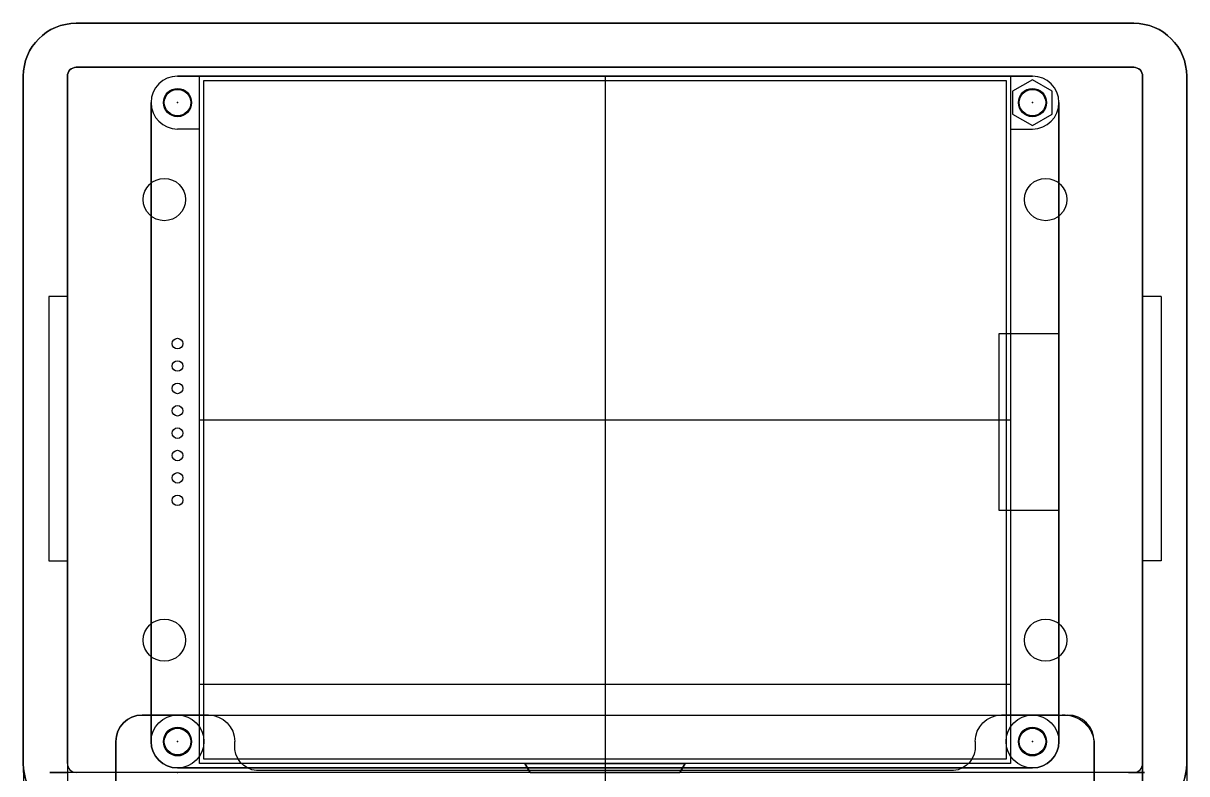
# Model space of a CAD drawing. Header units: centimetres. Extents: x -1.8 to 11.4, y -8.6 to 8.2.
# Drawn here: x -1.75 to 11.45, y -0.37 to 8.15 of the extents above; entities that cross this region are included whole.
import ezdxf

# ---------------------------------------------------------------- set-up
doc = ezdxf.new("R2010")
doc.units = ezdxf.units.CM
doc.header["$MEASUREMENT"] = 0
for name, color, linetype in [('digibaro v53_Sketch10', 7, 'Continuous'), ('digibaro v53_Sketch11', 7, 'Continuous'), ('digibaro_board v7_digibaro_v2', 7, 'Continuous'), ('Display_display_profile', 7, 'Continuous'), ('enclosure_box_profile', 7, 'Continuous'), ('enclosure_encoches', 7, 'Continuous'), ('enclosure_lip_profile', 7, 'Continuous'), ('enclosure_switches_cutout', 7, 'Continuous'), ('enclosure_usb_cutout', 7, 'Continuous'), ('PCB_board_profile', 7, 'Continuous')]:
    doc.layers.add(name, color=color, linetype=linetype)

# ---------------------------------------------------------------- blocks, each defined once
blk = doc.blocks.new('Display')
at = {"layer": 'Display_display_profile'}
for p, q in [((0, 7.55), (9.7, 7.55)), ((0.3, -0.2), (0.3, 7.5)), ((0.3, 7.5), (9.4, 7.5)), ((9.4, 7.5), (9.4, -0.2)), ((9.7, 7.51), (9.475, 7.38)), ((9.925, 7.38), (9.7, 7.51)), ((9.475, 7.38), (9.475, 7.12)), ((9.925, 7.12), (9.925, 7.38)), ((-0.3, 0), (-0.3, 7.25)), ((10, 7.25), (10, 0)), ((9.475, 7.12), (9.7, 6.99)), ((9.7, 6.99), (9.925, 7.12)), ((10, 4.625), (9.32, 4.625)), ((9.32, 4.625), (9.32, 2.625)), ((9.32, 2.625), (10, 2.625)), ((9.4, -0.2), (0.3, -0.2)), ((9.7, -0.3), (0, -0.3))]:
    blk.add_line(p, q, dxfattribs=at)
for centre, radius in [((0, 7.25), 0.15), ((9.7, 7.25), 0.15), ((0, 4.515), 0.06), ((0, 4.261), 0.06), ((0, 4.007), 0.06), ((0, 3.753), 0.06), ((0, 3.499), 0.06), ((0, 3.245), 0.06), ((0, 2.991), 0.06), ((0, 2.737), 0.06), ((0, 0), 0.15), ((9.7, 0), 0.15)]:
    blk.add_circle(centre, radius, dxfattribs=at)
for centre, start, end in [((0, 7.25), 90, 180), ((9.7, 7.25), 0, 90), ((0, 0), 180, 270), ((9.7, 0), 270, 0)]:
    blk.add_arc(centre, 0.3, start, end, dxfattribs=at)
for p in [(9.7, 7.25), (0, 0)]:
    blk.add_point(p, dxfattribs=at)
blk = doc.blocks.new('enclosure')
at = {"layer": 'enclosure_box_profile'}
for p, q in [((-1.15, 8.15, 0.16), (10.85, 8.15, 0.16)), ((-1.75, -0.25, 0.16), (-1.75, 7.55, 0.16)), ((-1.25, -0.25, 0.16), (-1.25, 7.55, 0.16)), ((-1.15, 7.65, 0.16), (10.85, 7.65, 0.16)), ((9.7, 7.55, 0.16), (0, 7.55, 0.16)), ((0.25, -0.25, 0.16), (0.25, 7.55, 0.16)), ((0.25, 7.55, 0.16), (9.45, 7.55, 0.16)), ((4.85, 7.55, 0.16), (4.85, -0.25, 0.16)), ((9.45, 7.55, 0.16), (9.45, -0.25, 0.16)), ((10.95, 7.55, 0.16), (10.95, -0.25, 0.16)), ((11.45, 7.55, 0.16), (11.45, -0.25, 0.16)), ((0.3, -0.2, 0.16), (0.3, 7.5, 0.16)), ((0.3, 7.5, 0.16), (9.4, 7.5, 0.16)), ((0.3, 7.5, 0.16), (9.4, 7.5, 0.16)), ((0.3, -0.2, 0.16), (0.3, 7.5, 0.16)), ((9.4, 7.5, 0.16), (9.4, -0.2, 0.16)), ((9.4, 7.5, 0.16), (9.4, -0.2, 0.16)), ((-0.3, 7.25, 0.16), (-0.3, 0, 0.16)), ((10, 0, 0.16), (10, 7.25, 0.16)), ((0.25, 3.65, 0.16), (9.45, 3.65, 0.16)), ((-1.25, -0.25, 0.16), (-1.25, -0.842, 0.16)), ((9.45, -0.25, 0.16), (0.25, -0.25, 0.16)), ((9.4, -0.2, 0.16), (0.3, -0.2, 0.16)), ((9.4, -0.2, 0.16), (0.3, -0.2, 0.16)), ((10.95, -0.25, 0.16), (10.95, -0.842, 0.16)), ((10.85, -0.35, 0.16), (-1.15, -0.35, 0.16)), ((0, -0.3, 0.16), (9.7, -0.3, 0.16)), ((10.85, -0.85, 0.16), (-1.15, -0.85, 0.16))]:
    blk.add_line(p, q, dxfattribs=at)
for centre, radius in [((0, 7.25, 0.16), 0.16), ((0, 7.25, 0.16), 0.15), ((9.7, 7.25, 0.16), 0.16), ((9.7, 7.25, 0.16), 0.15), ((-0.15, 6.15, 0.16), 0.24), ((9.85, 6.15, 0.16), 0.24), ((0, 4.515, 0.16), 0.06), ((0, 4.261, 0.16), 0.06), ((0, 4.007, 0.16), 0.06), ((0, 3.753, 0.16), 0.06), ((0, 3.499, 0.16), 0.06), ((0, 3.245, 0.16), 0.06), ((0, 2.991, 0.16), 0.06), ((0, 2.737, 0.16), 0.06), ((-0.15, 1.15, 0.16), 0.24), ((9.85, 1.15, 0.16), 0.24), ((0, 0, 0.16), 0.16), ((0, 0, 0.16), 0.15), ((9.7, 0, 0.16), 0.16), ((9.7, 0, 0.16), 0.15)]:
    blk.add_circle(centre, radius, dxfattribs=at)
for centre, radius, start, end in [((-1.15, 7.55, 0.16), 0.6, 90, 180), ((10.85, 7.55, 0.16), 0.6, 0, 90), ((-1.15, 7.55, 0.16), 0.1, 90, 180), ((0, 7.25, 0.16), 0.3, 90, 180), ((9.7, 7.25, 0.16), 0.3, 360, 90), ((10.85, 7.55, 0.16), 0.1, 360, 90), ((0, 0, 0.16), 0.3, 180, 270), ((9.7, 0, 0.16), 0.3, 270, 0), ((-1.15, -0.25, 0.16), 0.6, 180, 270), ((-1.15, -0.25, 0.16), 0.1, 180, 270), ((10.85, -0.25, 0.16), 0.1, 270, 0), ((10.85, -0.25, 0.16), 0.6, 270, 0)]:
    blk.add_arc(centre, radius, start, end, dxfattribs=at)
for p in [(-1.25, 7.25, 0.16), (0, 7.25, 0.16), (9.7, 7.25, 0.16), (0, 0, 0.16), (9.7, 0, 0.16)]:
    blk.add_point(p, dxfattribs=at)
at = {"layer": 'enclosure_encoches'}
for p, q in [((-1.15, 8.15, -3.44), (10.85, 8.15, -3.44)), ((-1.75, -0.25, -3.44), (-1.75, 7.55, -3.44)), ((-1.25, 7.55, -3.44), (-1.25, -0.842, -3.44)), ((10.85, 7.65, -3.44), (-1.15, 7.65, -3.44)), ((10.95, -0.25, -3.44), (10.95, 7.55, -3.44)), ((11.45, 7.55, -3.44), (11.45, -0.25, -3.44)), ((-1.46, 5.05, -3.44), (-1.46, 2.05, -3.44)), ((-1.25, 5.05, -3.44), (-1.46, 5.05, -3.44)), ((11.16, 5.05, -3.44), (10.95, 5.05, -3.44)), ((11.16, 5.05, -3.44), (11.16, 2.05, -3.44)), ((-1.46, 2.05, -3.44), (-1.25, 2.05, -3.44)), ((11.16, 2.05, -3.44), (10.95, 2.05, -3.44)), ((-1.75, -0.25, -3.44), (-1.739, -0.85, -3.44)), ((10.95, -0.842, -3.44), (10.95, -0.25, -3.44)), ((11.45, -0.25, -3.44), (11.45, -0.842, -3.44)), ((-1.739, -0.85, -3.44), (-1.25, -0.842, -3.44)), ((11.45, -0.842, -3.44), (10.95, -0.842, -3.44))]:
    blk.add_line(p, q, dxfattribs=at)
at = {"layer": 'enclosure_encoches', "extrusion": (0, 0, -1)}
for centre, radius, start, end in [((1.15, 7.55, 3.44), 0.6, 360, 90), ((-10.85, 7.55, 3.44), 0.6, 90, 180), ((1.15, 7.55, 3.44), 0.1, 360, 90), ((-10.85, 7.55, 3.44), 0.1, 90, 180), ((1.15, -0.25, 3.44), 0.6, 279.5941, 360), ((-10.85, -0.25, 3.44), 0.6, 180, 260.4059)]:
    blk.add_arc(centre, radius, start, end, dxfattribs=at)
at = {"layer": 'enclosure_encoches'}
blk.add_point((0, 0, -3.44), dxfattribs=at)
at = {"layer": 'enclosure_lip_profile'}
for p, q in [((-1.45, -0.35, -3.14), (-1.25, -0.35, -3.34)), ((-1.45, -0.35, -3.04), (-1.45, -0.35, -3.14)), ((-1.25, -0.35, -3.04), (-1.45, -0.35, -3.04)), ((-1.25, -0.35, -3.04), (-1.25, -0.35, -2.763)), ((-1.25, -0.35, -3.04), (-1.25, -0.35, -3.34)), ((-1.09, -0.35, -3.04), (-1.25, -0.35, -3.04)), ((-1.09, -0.35, -3.04), (-1.25, -0.35, -2.763)), ((-1.15, -0.35, -3.04), (-1.15, -0.35, -0.74)), ((10.85, -0.35, -3.04), (-1.15, -0.35, -3.04)), ((10.79, -0.35, -3.04), (10.97, -0.35, -2.728)), ((10.97, -0.35, -3.04), (10.79, -0.35, -3.04)), ((10.95, -0.35, -0.74), (10.95, -0.35, -3.44)), ((10.97, -0.35, -3.04), (10.97, -0.35, -2.728))]:
    blk.add_line(p, q, dxfattribs=at)
blk.add_point((0, -0.35), dxfattribs=at)
at = {"layer": 'enclosure_switches_cutout'}
for p, q in [((-1.25, -0.85, -0.74), (-1.25, -0.85, -3.04)), ((-1.25, -0.85, -2.99), (-1.25, -0.85, -1.79)), ((-0.65, -0.85, -2.39), (-1.25, -0.85, -1.79)), ((-1.25, -0.85, -2.99), (-0.65, -0.85, -2.99)), ((-1.23, -0.85, -2.64), (-1.09, -0.85, -2.882)), ((-1.09, -0.85, -2.398), (-1.23, -0.85, -2.64)), ((10.85, -0.85, -0.74), (-1.15, -0.85, -0.74)), ((-1.15, -0.85, -3.44), (10.85, -0.85, -3.44)), ((-1.09, -0.85, -2.882), (-0.81, -0.85, -2.882)), ((-0.81, -0.85, -2.398), (-1.09, -0.85, -2.398)), ((-0.81, -0.85, -2.882), (-0.67, -0.85, -2.64)), ((-0.67, -0.85, -2.64), (-0.81, -0.85, -2.398)), ((-0.65, -0.85, -2.99), (-0.65, -0.85, -2.39)), ((1.9, -0.85, -1.64), (0.3, -0.85, -1.64)), ((0.3, -0.85, -2.24), (1.9, -0.85, -2.24)), ((0.3, -0.85, -1.64), (0.3, -0.85, -2.24)), ((1.9, -0.85, -2.24), (1.9, -0.85, -1.64)), ((5.69, -0.85, -0.94), (4.01, -0.85, -0.94)), ((4.01, -0.85, -0.94), (4.01, -0.85, -1.96)), ((4.01, -0.85, -1.96), (5.69, -0.85, -1.96)), ((4.85, -0.85, -0.74), (4.85, -0.85, -3.44)), ((5.69, -0.85, -1.96), (5.69, -0.85, -0.94)), ((10.35, -0.85, -2.39), (10.35, -0.85, -2.99)), ((10.35, -0.85, -2.99), (10.95, -0.85, -2.99)), ((10.95, -0.85, -1.79), (10.35, -0.85, -2.39)), ((10.37, -0.85, -2.64), (10.51, -0.85, -2.882)), ((10.51, -0.85, -2.398), (10.37, -0.85, -2.64)), ((10.51, -0.85, -2.882), (10.79, -0.85, -2.882)), ((10.79, -0.85, -2.398), (10.51, -0.85, -2.398)), ((10.79, -0.85, -2.882), (10.93, -0.85, -2.64)), ((10.93, -0.85, -2.64), (10.79, -0.85, -2.398)), ((10.95, -0.85, -1.79), (10.95, -0.85, -2.99)), ((10.95, -0.85, -0.74), (10.95, -0.85, -3.04))]:
    blk.add_line(p, q, dxfattribs=at)
at = {"layer": 'enclosure_switches_cutout', "extrusion": (4.90476e-07, -1, 0)}
for centre, radius in [((-0.95, -2.64, 0.85), 0.17), ((-0.95, -0.54, 0.85), 0.1), ((2.4, -1.28, 0.85), 0.24), ((7.3, -1.28, 0.85), 0.24), ((10.65, -2.64, 0.85), 0.17), ((10.65, -0.54, 0.85), 0.1)]:
    blk.add_circle(centre, radius, dxfattribs=at)
at = {"layer": 'enclosure_switches_cutout'}
for p in [(-0.95, -0.85, -2.64), (0, -0.85), (10.65, -0.85, -2.64)]:
    blk.add_point(p, dxfattribs=at)
at = {"layer": 'enclosure_usb_cutout'}
for p, q in [((11.45, 7.55, 0.37), (11.45, -0.25, 0.37)), ((11.45, -0.25, -3.44), (11.45, 7.55, -3.44)), ((11.45, 7.55, -3.44), (11.45, 7.55, 0.37)), ((11.45, 1.35, -1.13), (11.45, 3.55, -1.13)), ((11.45, 3.55, -2.63), (11.45, 1.35, -2.63)), ((11.45, 3.55, -1.13), (11.45, 3.55, -2.63)), ((11.45, 1.35, -2.63), (11.45, 1.35, -1.13)), ((11.45, -0.25, 0.37), (11.45, -0.25, -3.44))]:
    blk.add_line(p, q, dxfattribs=at)
blk.add_point((11.45, 0), dxfattribs=at)
blk = doc.blocks.new('PCB')
at = {"layer": 'PCB_board_profile'}
for p, q in [((-0.4, 7.55), (10.1, 7.55)), ((4.85, 7.55), (4.85, 0.34)), ((-0.7, 0), (-0.7, 7.25)), ((10.4, 7.25), (10.4, 0)), ((0.95, 0.34), (8.75, 0.34)), ((0.65, 0), (0.65, 0.04)), ((9.05, 0.04), (9.05, 0)), ((0.35, -0.3), (-0.4, -0.3)), ((10.1, -0.3), (9.35, -0.3))]:
    blk.add_line(p, q, dxfattribs=at)
for centre in [(0, 7.25), (9.7, 7.25), (0.26, 3.4), (3.26, 3.4), (0, 0), (9.7, 0)]:
    blk.add_circle(centre, 0.16, dxfattribs=at)
for centre, start, end in [((-0.4, 7.25), 90, 180), ((10.1, 7.25), 0, 90), ((0.95, 0.04), 90, 180), ((8.75, 0.04), 360, 90), ((-0.4, 0), 180, 270), ((0.35, 0), 270, 0), ((9.35, 0), 180, 270), ((10.1, 0), 270, 0)]:
    blk.add_arc(centre, 0.3, start, end, dxfattribs=at)
blk.add_point((0, 0), dxfattribs=at)
blk = doc.blocks.new('digibaro_boardv7')
at = {"layer": 'digibaro_board v7_digibaro_v2'}
for p, q in [((-0.7, 0), (-0.7, 7.25)), ((10.4, 7.25), (10.4, 0)), ((8.75, 0.329), (0.95, 0.329)), ((0.65, 0.092), (0.65, 0)), ((9.05, 0), (9.05, 0.092)), ((0.35, -0.3), (-0.4, -0.3)), ((0.35, -0.3), (-0.4, -0.3)), ((10, -0.3), (9.35, -0.3))]:
    blk.add_line(p, q, dxfattribs=at)
for centre in [(0, 0), (9.7, 0)]:
    blk.add_circle(centre, 0.16, dxfattribs=at)
for centre, radius, start, end in [((0.918, 0.06), 0.27, 83.2512, 173.2486), ((0.95, 0.329), 0.00002, 270, 90), ((0.95, 0.329), 0.000025, 90, 270), ((8.782, 0.06), 0.27, 6.7514, 96.7488), ((8.75, 0.329), 0.00002, 90, 270), ((8.75, 0.329), 0.000025, 270, 90), ((-0.7, 0), 0.00003, 180, 0), ((-0.7, 0), 0.00003, 0, 180), ((-0.4, 0), 0.3, 180.0013, 269.9987), ((0.35, 0), 0.3, 270.0013, 359.9987), ((0.65, 0.092), 0.00002, 180, 360), ((0.65, 0.092), 0.00003, 0, 180), ((0.65, 0), 0.00003, 0, 180), ((9.05, 0.092), 0.00002, 360, 180), ((9.05, 0.092), 0.00002, 180, 360), ((9.05, 0), 0.00002, 180, 360), ((9.05, 0), 0.00002, 360, 180), ((9.35, 0), 0.3, 180.0013, 269.9987), ((10.05, 0.05), 0.354, 261.8712, 351.8686), ((10.4, 0), 0.00002, 0, 180), ((10.4, 0), 0.00002, 180, 0), ((0.65, 0), 0.00003, 180, 360), ((-0.4, -0.3), 0.00002, 270, 90), ((-0.4, -0.3), 0.00002, 90, 270), ((0.35, -0.3), 0.00002, 270, 90), ((0.35, -0.3), 0.00002, 90, 270), ((9.35, -0.3), 0.00002, 270, 90), ((9.35, -0.3), 0.00002, 90, 270), ((10, -0.3), 0.00002, 270, 90), ((10, -0.3), 0.00002, 90, 270)]:
    blk.add_arc(centre, radius, start, end, dxfattribs=at)
blk.add_point((0, 0), dxfattribs=at)
at = {"extrusion": (1.94289e-16, -2.18953e-47, -1), "rotation": 180}
blk.add_blockref('PCB', (0, 7.25, 0.954), dxfattribs=at)

msp = doc.modelspace()

# ---------------------------------------------------------------- linework, layer by layer
at = {"layer": 'digibaro v53_Sketch10'}
for p, q in [((10.85, 8.15, 0.37), (-1.15, 8.15, 0.37)), ((-1.75, 7.55, 0.37), (-1.75, -0.25, 0.37)), ((0.25, 7.55, 0.37), (9.45, 7.55, 0.37)), ((0.25, -0.25, 0.37), (0.25, 7.55, 0.37)), ((9.45, 7.55, 0.37), (9.45, -0.25, 0.37)), ((11.45, -0.25, 0.37), (11.45, 7.55, 0.37)), ((9.45, -0.25, 0.37), (0.25, -0.25, 0.37)), ((3.942, -0.25, 0.37), (5.758, -0.25, 0.37)), ((3.942, -0.25, 0.37), (4, -0.35, 0.37)), ((4.85, -0.25, 0.37), (4.85, -0.85, 0.37)), ((5.7, -0.35, 0.37), (5.758, -0.25, 0.37)), ((4, -0.35, 0.37), (5.7, -0.35, 0.37))]:
    msp.add_line(p, q, dxfattribs=at)
for centre in [(0, 7.25, 0.37), (9.7, 7.25, 0.37), (0, 0, 0.37), (9.7, 0, 0.37)]:
    msp.add_circle(centre, 0.16, dxfattribs=at)
for centre, start, end in [((-1.15, 7.55, 0.37), 90, 180), ((10.85, 7.55, 0.37), 0, 90), ((-1.15, -0.25, 0.37), 180, 270), ((10.85, -0.25, 0.37), 270, 0)]:
    msp.add_arc(centre, 0.6, start, end, dxfattribs=at)
msp.add_point((0, 0, 0.37), dxfattribs=at)
at = {"layer": 'digibaro v53_Sketch11'}
for p, q in [((10.85, 8.15, 0.37), (-1.15, 8.15, 0.37)), ((-1.75, 7.55, 0.37), (-1.75, -0.25, 0.37)), ((0.25, 7.55, 0.37), (0, 7.55, 0.37)), ((0.25, -0.25, 0.37), (0.25, 7.55, 0.37)), ((0.25, 7.55, 0.37), (9.45, 7.55, 0.37)), ((9.45, 7.55, 0.37), (9.7, 7.55, 0.37)), ((9.45, 7.55, 0.37), (9.45, -0.25, 0.37)), ((11.45, -0.25, 0.37), (11.45, 7.55, 0.37)), ((0.25, 6.95, 0.37), (0, 6.95, 0.37)), ((9.45, 6.95, 0.37), (9.7, 6.95, 0.37)), ((0.25, 0.65, 0.37), (9.45, 0.65, 0.37)), ((3.942, -0.25, 0.37), (0.25, -0.25, 0.37)), ((4, -0.35, 0.37), (3.942, -0.25, 0.37)), ((5.758, -0.25, 0.37), (5.7, -0.35, 0.37)), ((9.45, -0.25, 0.37), (5.758, -0.25, 0.37)), ((5.7, -0.35, 0.37), (4, -0.35, 0.37))]:
    msp.add_line(p, q, dxfattribs=at)
for centre, radius in [((0, 7.25, 0.37), 0.16), ((9.7, 7.25, 0.37), 0.16), ((0, 0, 0.37), 0.3), ((9.7, 0, 0.37), 0.3), ((0, 0, 0.37), 0.16), ((9.7, 0, 0.37), 0.16)]:
    msp.add_circle(centre, radius, dxfattribs=at)
for centre, radius, start, end in [((-1.15, 7.55, 0.37), 0.6, 90, 180), ((10.85, 7.55, 0.37), 0.6, 0, 90), ((0, 7.25, 0.37), 0.3, 90, 270), ((9.7, 7.25, 0.37), 0.3, 270, 90), ((-1.15, -0.25, 0.37), 0.6, 180, 270), ((10.85, -0.25, 0.37), 0.6, 270, 0)]:
    msp.add_arc(centre, radius, start, end, dxfattribs=at)
msp.add_point((0, 0, 0.37), dxfattribs=at)

# ---------------------------------------------------------------- block references
for name in ['enclosure', 'Display']:
    msp.add_blockref(name, (0, 0))
at = {"extrusion": (1.94289e-16, -1.91052e-31, -1), "rotation": 180}
msp.add_blockref('digibaro_boardv7', (0, 0), dxfattribs=at)

doc.saveas('drawing.dxf')
